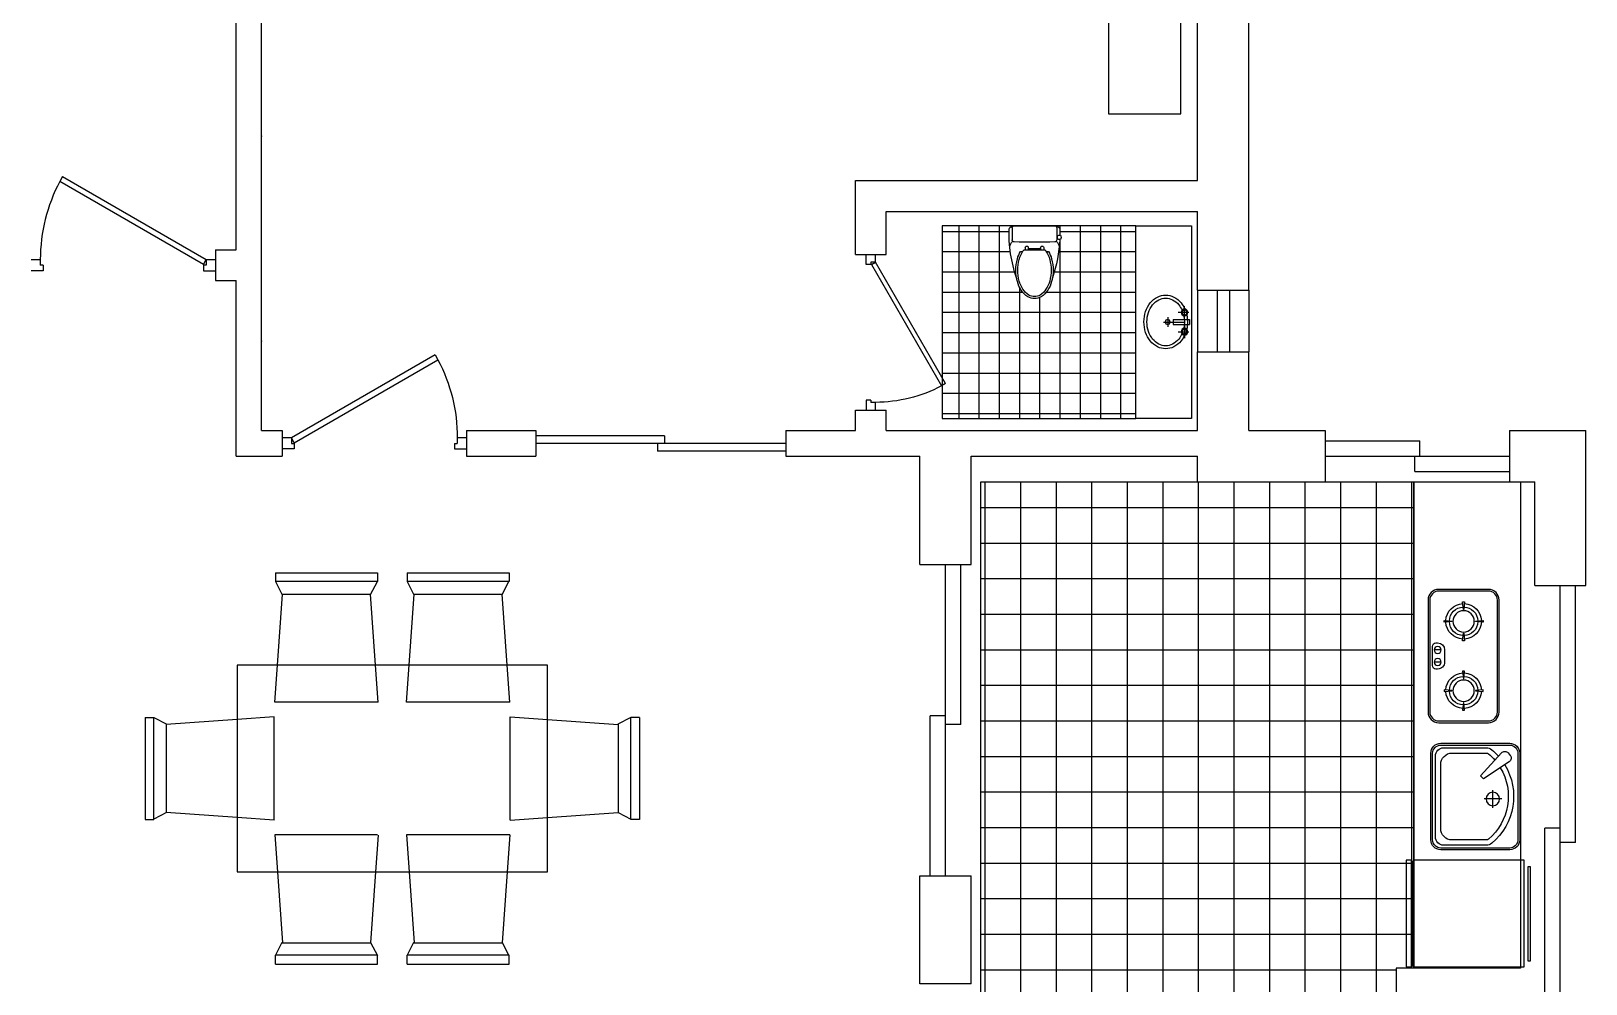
# Model space of a CAD drawing. Header units: metres. Extents: x 6200.1 to 6241.3, y 4213.1 to 4242.5.
# Drawn here: x 6204.77 to 6212.36, y 4216.2 to 4220.85 of the extents above; entities that cross this region are included whole.
import ezdxf

# ---------------------------------------------------------------- set-up
doc = ezdxf.new("R2010")
doc.units = ezdxf.units.M
doc.header["$MEASUREMENT"] = 0
doc.linetypes.add('DASHDOT2', pattern=[0.5, 0.25, -0.125, 0, -0.125])
doc.linetypes.add('HIDDEN', pattern=[9.524999999999999, 6.35, -3.175])
for name, color, linetype in [('FURHATCH', 57, 'Continuous'), ('FURNITURE', 53, 'Continuous'), ('SANITARY', 151, 'Continuous'), ('TILING', 8, 'Continuous'), ('WALL', 7, 'Continuous'), ('WINDOW', 240, 'Continuous')]:
    doc.layers.add(name, color=color, linetype=linetype)

# ---------------------------------------------------------------- blocks, each defined once
blk = doc.blocks.new('yq_dtable_01')
blk.add_lwpolyline([(-600, 400), (600.0000000000005, 400), (600.0000000000005, -400), (-600, -400)], close=True)
at = {"layer": 'FURHATCH', "ltscale": 1000}
for p, q in [((-451.8440227580177, 756.4234626891557), (-451.8440227580177, 722.8292265946511)), ((-56.99278444395532, 756.4234626891557), (-451.8440227580177, 756.4234626891557)), ((-451.8440227580177, 722.8292265946511), (-56.99278444395532, 722.8292265946511)), ((-424.8903635700153, 673.3181901650969), (-451.0589647215711, 722.9768575171474)), ((-57.22151740239133, 722.9768575171474), (-83.39011855022181, 672.011383127654)), ((-56.99278444395532, 756.4234626891557), (-56.99278444395532, 722.8292265946511)), ((56.99278444395532, 756.4234626891557), (56.99278444395532, 722.8292265946511)), ((451.8440227580177, 756.4234626891557), (56.99278444395532, 756.4234626891557)), ((56.99278444395532, 722.8292265946511), (451.8440227580177, 722.8292265946511)), ((83.94644363195766, 673.3181901650969), (57.77784248040189, 722.9768575171474)), ((451.6152897995817, 722.9768575171474), (425.4466886517512, 672.011383127654)), ((451.8440227580177, 756.4234626891557), (451.8440227580177, 722.8292265946511)), ((-444.1183056395421, 400), (-424.7023309019314, 674.5293104911689)), ((-82.25614583463539, 674.5293104911689), (-424.7023309019314, 674.5293104911689)), ((-64.71850155876382, 400), (-84.13447629631628, 674.5293104911689)), ((64.7185015624309, 400), (84.13447630004157, 674.5293104911689)), ((426.5806613673376, 674.5293104911689), (84.13447630004157, 674.5293104911689)), ((444.1183056432092, 400), (424.7023309056567, 674.5293104911689)), ((-956.4234626891557, 197.4256191552849), (-922.8292265946511, 197.4256191552849)), ((-956.4234626891557, 197.4256191552849), (-956.4234626891557, -197.4256191587774)), ((-922.9768575171474, 197.1968861968489), (-872.011383127654, 171.0282850490185)), ((-922.8292265946511, -197.4256191587774), (-922.8292265946511, 197.4256191552849)), ((-600, 189.6999020404764), (-874.5293104911689, 170.283927302924)), ((600.0000000000005, 189.6999020404764), (874.5293104911693, 170.283927302924)), ((922.9768575171479, 197.1968861968489), (872.0113831276544, 171.0282850490185)), ((956.4234626891562, 197.4256191552849), (922.8292265946516, 197.4256191552849)), ((922.8292265946516, -197.4256191587774), (922.8292265946516, 197.4256191552849)), ((956.4234626891562, 197.4256191552849), (956.4234626891562, -197.4256191587774)), ((-874.5293104911689, 172.1622577646049), (-874.5293104911689, -170.2839273026912)), ((874.5293104911693, 172.1622577646049), (874.5293104911693, -170.2839273026912)), ((-873.3181901650969, -170.4719599707751), (-922.9768575171474, -196.6405611223308)), ((-600, -189.6999020403018), (-874.5293104911689, -170.2839273026912)), ((600.0000000000005, -189.6999020403018), (874.5293104911693, -170.2839273026912)), ((873.3181901650973, -170.4719599707751), (922.9768575171479, -196.6405611223308)), ((-956.4234626891557, -197.4256191587774), (-922.8292265946511, -197.4256191587774)), ((956.4234626891562, -197.4256191587774), (922.8292265946516, -197.4256191587774)), ((-444.1183056395421, -400), (-424.7023309019314, -674.5293104911689)), ((-64.71850155876382, -400), (-84.13447629631628, -674.5293104911689)), ((64.7185015624309, -400), (84.13447630004157, -674.5293104911689)), ((444.1183056432092, -400), (424.7023309056567, -674.5293104911689)), ((-424.8903635700153, -673.3181901650969), (-451.0589647215711, -722.9768575171474)), ((-82.25614583463539, -674.5293104911689), (-424.7023309019314, -674.5293104911689)), ((-57.22151740239133, -722.9768575171474), (-83.39011855022181, -672.011383127654)), ((83.94644363195766, -673.3181901650969), (57.77784248040189, -722.9768575171474)), ((426.5806613673376, -674.5293104911689), (84.13447630004157, -674.5293104911689)), ((451.6152897995817, -722.9768575171474), (425.4466886517512, -672.011383127654)), ((-451.8440227580177, -756.4234626891557), (-451.8440227580177, -722.8292265946511)), ((-451.8440227580177, -722.8292265946511), (-56.99278444395532, -722.8292265946511)), ((-56.99278444395532, -756.4234626891557), (-451.8440227580177, -756.4234626891557)), ((-56.99278444395532, -756.4234626891557), (-56.99278444395532, -722.8292265946511)), ((56.99278444395532, -756.4234626891557), (56.99278444395532, -722.8292265946511)), ((56.99278444395532, -722.8292265946511), (451.8440227580177, -722.8292265946511)), ((451.8440227580177, -756.4234626891557), (56.99278444395532, -756.4234626891557)), ((451.8440227580177, -756.4234626891557), (451.8440227580177, -722.8292265946511))]:
    blk.add_line(p, q, dxfattribs=at)
at = {"layer": 'FURHATCH', "linetype": 'HIDDEN', "ltscale": 357.848833472108}
for p, q in [((-454.2726983211342, 256.4234626891557), (-444.1183056395421, 400)), ((-54.56410887711354, 256.4234626891557), (-64.71850155876382, 400)), ((54.56410888083974, 256.4234626891557), (64.7185015624309, 400)), ((454.2726983248594, 256.4234626891557), (444.1183056432092, 400)), ((-454.2726983211342, 256.4234626891557), (-54.56410887711354, 256.4234626891557)), ((54.56410888083974, 256.4234626891557), (454.2726983248594, 256.4234626891557)), ((-456.4234626891557, 199.8542947221272), (-600, 189.6999020404764)), ((-456.4234626891557, -199.8542947218934), (-456.4234626891557, 199.8542947221272)), ((456.4234626891562, 199.8542947221267), (600.0000000000005, 189.6999020404764)), ((456.4234626891562, -199.8542947218934), (456.4234626891562, 199.8542947221267)), ((-456.4234626891557, -199.8542947218934), (-600, -189.6999020403018)), ((456.4234626891562, -199.8542947218934), (600.0000000000005, -189.6999020403018)), ((-454.2726983211342, -256.4234626891555), (-444.1183056395421, -400)), ((-454.2726983211342, -256.4234626891555), (-54.56410887711354, -256.4234626891557)), ((-54.56410887711354, -256.4234626891557), (-64.71850155876382, -400)), ((54.66668656439651, -257.8738447132055), (64.7185015624309, -400)), ((56.99278444395532, -256.4234626891557), (454.2726983248594, -256.4234626891557)), ((454.2726983248594, -256.4234626891557), (444.1183056432092, -400))]:
    blk.add_line(p, q, dxfattribs=at)
blk = doc.blocks.new('DR_CDR1')
for p, q in [((0.329422863405995, 0.4799999999999964), (-0.45, 0.02999999999999637)), ((-0.435, 0.004019237886463134), (0.3444228634059949, 0.4540192378864631)), ((0.329422863405995, 0.4799999999999964), (0.3444228634059949, 0.4540192378864631)), ((-0.45, 0.02999999999999636), (-0.4999999999999964, 0.02999999999999636)), ((-0.435, 0.004019237886463134), (-0.45, 0.02999999999999636)), ((-0.45, 0.02999999999999636), (-0.45, 3.469446951953614e-18)), ((-0.45, 3.469446951953614e-18), (-0.435, 3.469446951953614e-18)), ((-0.435, 3.469446951953614e-18), (-0.435, -0.02999999999999636)), ((0.4350000000000001, 3.469446951953614e-18), (0.4500000000000001, 3.469446951953614e-18)), ((0.4350000000000001, 3.469446951953614e-18), (0.4350000000000002, -0.02999999999999636)), ((0.4500000000000001, 0.02999999999999636), (0.4500000000000001, 3.469446951953614e-18)), ((0.4999999999999964, 0.02999999999999636), (0.4500000000000001, 0.02999999999999636)), ((-0.435, -0.02999999999999636), (-0.4999999999999964, -0.02999999999999636)), ((0.4350000000000002, -0.02999999999999636), (0.4999999999999964, -0.02999999999999636))]:
    blk.add_line(p, q)
blk.add_lwpolyline([(0.3444228634059949, 0.4540192378864631, -0.1219589726963998), (0.4500000000000001, 0.02999999999999636)], format="xyb")
blk = doc.blocks.new('WD_2TLP')
for p, q in [((-0.5, 0.3), (0.01405910613793629, 0.3)), ((0.01405910613793629, 0), (0.01405910613793618, 0.3)), ((-0.5, 0), (0.5, 0)), ((-0.01405910613793629, -0.3), (-0.01405910613793629, 0)), ((-0.01405910613793629, -0.3), (0.5, -0.3))]:
    blk.add_line(p, q)
blk = doc.blocks.new('WD_WIN4')
for p, q in [((-0.5, 0.5), (0.5, 0.5)), ((-0.5, 0.12), (0.5, 0.12)), ((-0.4999999999999999, -0.12), (0.5, -0.12)), ((-0.4999999999999999, -0.5), (0.5, -0.5))]:
    blk.add_line(p, q)
blk = doc.blocks.new('yq_cooker_01')
for p, q in [((426.3307725937775, 34.30000000447717), (465.5307725967577, 34.30000000447717)), ((426.3307725937775, -34.29999998956237), (465.5307725967577, -34.29999998956237))]:
    blk.add_line(p, q)
for points in [[(440.0000000000073, -374.9999999999927), (160.0000000000146, -374.9999999999932, -0.4142135623730832), (100.0000000000146, -314.9999999999959), (99.99999999998545, 315.0000000000045, -0.4142135623731064), (159.9999999999854, 375.0000000000068), (439.9999999999854, 375.0000000000068, -0.4142135623730836), (499.9999999999854, 315.0000000000091), (500.0000000000073, -314.99999999999, -0.4142135623731075)], [(440.0000000000073, -364.9999999999927), (160.0000000000146, -364.9999999999932, -0.4142135623730837), (110.0000000000146, -314.9999999999955), (109.9999999999854, 315.000000000005, -0.414213562373106), (159.9999999999854, 365.0000000000068), (439.9999999999854, 365.0000000000068, -0.4142135623730824), (489.9999999999854, 315.0000000000089), (490.0000000000073, -314.9999999999905, -0.4142135623731074)]]:
    blk.add_lwpolyline(points, format="xyb", close=True)
for points in [[(300.7572196086257, 261.3048958261274), (305.4399684514501, 305.0000000000068), (294.5600315485644, 305.0000000000068), (299.2427803914034, 261.3048958261274)], [(233.6951041738939, 195.757219608618), (190, 200.4399684514278), (190.0000000000146, 189.5600315485567), (233.6951041738939, 194.2427803913956)], [(366.3048958261352, 194.2427803913956), (410.0000000000291, 189.5600315485858), (410.0000000000146, 200.4399684514569), (366.3048958261352, 195.757219608618)], [(299.2427803914034, 128.6951041738862), (294.560031548579, 85.00000000000682), (305.4399684514647, 85.00000000000682), (300.7572196086257, 128.6951041738862)], [(299.2427803914034, -128.6951041738726), (294.560031548579, -84.99999999999318), (305.4399684514647, -84.99999999999318), (300.7572196086257, -128.6951041738726)], [(233.6951041738939, -195.7572196086044), (190, -200.4399684514142), (190.0000000000146, -189.5600315485431), (233.6951041738939, -194.242780391382)], [(300.7572196086257, -261.3048958261138), (305.4399684514501, -304.9999999999932), (294.5600315485644, -304.9999999999932), (299.2427803914034, -261.3048958261138)], [(366.3048958261352, -194.242780391382), (410.0000000000291, -189.5600315485722), (410.0000000000146, -200.4399684514433), (366.3048958261352, -195.7572196086044)]]:
    blk.add_lwpolyline(points, close=True)
blk.add_lwpolyline([(406.73077258782, -34.29999998956237, 0.4142135623730951), (445.930772587817, -73.4999999925426), (455.5307725967577, -73.49999999850525, 0.4142135623730951), (475.1307725907973, -53.89999999850306), (475.1307725967563, 53.89999999851671, 0.4142135623730951), (455.5307725967577, 73.5000000074574), (445.930772587817, 73.50000000447426, 0.4142135623730951), (406.730772599738, 34.30000000447717), (406.730772599738, -34.29999998956237)], format="xyb")
for centre, radius in [((300.0000000000146, 195.0000000000068), 60), ((445.930772587817, 34.30000000447717), 19.6), ((445.930772587817, -34.29999998956237), 19.6), ((300.0000000000146, -194.9999999999932), 60)]:
    blk.add_circle(centre, radius)
for centre, radius, start, end in [((300.0000000000146, 195.0000000000068), 100, 92.49779790860549, 177.502202091416), ((300.0000000000146, 195.0000000000068), 80, 91.59130842418342, 178.4086915766464), ((300.0000000000146, 195.0000000000068), 80, 1.591308423353605, 88.40869157581658), ((300.0000000000146, 195.0000000000068), 100, 2.497797908584008, 87.50220209139451), ((300.0000000000146, 195.0000000000068), 100, 182.497797908584, 267.5022020913945), ((300.0000000000146, 195.0000000000068), 80, 181.5913084233536, 268.4086915758166), ((300.0000000000146, 195.0000000000068), 80, 271.5913084241834, 358.4086915766464), ((300.0000000000146, 195.0000000000068), 100, 272.4977979086055, 357.5022020914159), ((300.0000000000146, -194.9999999999932), 100, 92.49779790860549, 177.502202091416), ((300.0000000000146, -194.9999999999932), 80, 91.59130842418342, 178.4086915766464), ((300.0000000000146, -194.9999999999932), 80, 1.591308423353605, 88.40869157581658), ((300.0000000000146, -194.9999999999932), 100, 2.497797908584008, 87.50220209139451), ((300.0000000000146, -194.9999999999932), 100, 182.497797908584, 267.5022020913945), ((300.0000000000146, -194.9999999999932), 80, 181.5913084233536, 268.4086915758166), ((300.0000000000146, -194.9999999999932), 80, 271.5913084241834, 358.4086915766464), ((300.0000000000146, -194.9999999999932), 100, 272.4977979086055, 357.5022020914159)]:
    blk.add_arc(centre, radius, start, end)
blk = doc.blocks.new('yq_ksink_01')
for points in [[(540.0000000000005, -243.1034482762362), (540.0000000000032, 243.103448276237, 0.4142135623730951), (483.4482758619999, 299.6551724142373), (96.55172413800761, 299.65517241424, 0.4142135623730952), (40, 243.1034482762375), (40.00000000000455, -243.1034482762371, 0.4142135623730949), (96.55172413800754, -299.65517241424), (483.4482758620001, -299.6551724142446, 0.4142135623730951)], [(530.0000000000005, -243.103448276237), (530.0000000000032, 243.103448276237, 0.414213562373095), (483.4482758620002, 289.6551724142373), (96.55172413800756, 289.65517241424, 0.414213562373095), (50, 243.103448276237), (50.00000000000455, -243.103448276237, 0.414213562373095), (96.55172413800754, -289.65517241424), (483.4482758620002, -289.6551724142446, 0.414213562373095)], [(141.7176764026527, 245.6697661824045, 0.4637054695605435), (105.5988663220925, 245.89527885508), (93.17944437560578, 231.4312739121009, 0.4631994779067279), (98.89061406942929, 195.7919448079209), (244.2794917565357, 98.687385678008), (259.6930665627681, 116.638486700917)]]:
    blk.add_lwpolyline(points, format="xyb", close=True)
for points in [[(124.39447245686, 178.7580357206454, 0.3715367418657247), (197.2871875526945, -263.3131151855495, 0.175755835883219), (227.1309648664901, -274.1379310349039), (467.9310344826667, -274.1379310349066, 0.414213562373095), (514.482758620667, -227.5862068969036), (514.4827586206698, 227.5862068969036, 0.414213562373095), (467.9310344826667, 274.1379310349039), (227.1309648664901, 274.1379310349039, 0.175755835883219), (197.2871875526945, 263.3131151855495, 0.03863640873069502), (159.3939813354153, 226.3369524584252, 0.03863640873069502)], [(149.3646077449159, 162.0805978235098, 0.3704239208544803), (216.5198440437753, -240.2891076217892, 0.1757558358832184), (227.1309648664873, -244.1379310349039), (421.1225607869857, -244.1379310349062, 0.4142135623730966), (484.4827586206674, -180.7777332012255), (484.4827586206694, 180.7777332012226, 0.4142135623730966), (421.1225607869884, 244.1379310349039), (227.1309648664901, 244.1379310349039, 0.1757558358832196), (216.5198440437775, 240.2891076217911, 0.03850226386088729), (179.7531751144421, 204.0698269252608, 0.03850226386088729)]]:
    blk.add_lwpolyline(points, format="xyb")
for points in [[(191.1491074677178, -63.55424750123916), (191.1491074677178, 35.66830680712724)], [(141.5378303135367, -13.94297034705596), (240.760384621899, -13.94297034705596)]]:
    blk.add_lwpolyline(points)
blk.add_circle((191.1491074677178, -13.94297034705596), 38.2758620690247)
blk = doc.blocks.new('yq_icebox_01')
for p, q in [((0, -264.3004737781102), (0, 264.3004737781102)), ((0, 264.3004737781102), (14.02426724196266, 264.3004737781102)), ((14.02426724196266, 264.3004737781102), (14.02426724196266, -264.3004737781102)), ((34.89533471352479, -297.8905477923527), (34.89533471352479, 302.1094522076473)), ((34.89533471352479, 302.1094522076473), (657.991171788548, 302.109452207651)), ((657.991171788548, 302.1094522076473), (657.9911717885407, -297.8905477923527)), ((671.7860171073626, 296.0137504918257), (657.991171788548, 296.0137504918257)), ((665.0393867883686, 296.0137504918239), (665.0393867883686, -292.8600350433753)), ((671.7860171073626, 302.1094522076473), (700, 302.1094522076473)), ((671.7860171073626, 302.1094522076473), (671.7860171073626, -297.8905477923527)), ((700, 302.1094522076473), (700, -297.8905477923527)), ((14.02426724196266, -264.3004737781102), (0, -264.3004737781102)), ((657.9911717885407, -297.8905477923527), (34.89533471352479, -297.8905477923527)), ((671.7860171073626, -292.8600350433753), (657.9911717885407, -292.8600350433753)), ((700, -297.8905477923527), (671.7860171073626, -297.8905477923508))]:
    blk.add_line(p, q)
blk = doc.blocks.new('yq_tvcab_01')
blk.add_lwpolyline([(0, -1250.000000000002), (0, 1250.000000000002), (400, 1250.000000000002), (400, -1250.000000000002)], close=True)
at = {"layer": 'FURHATCH'}
blk.add_line((66.97311472690308, 550.0000000000016), (66.97311472690308, -549.9999999999984), dxfattribs=at)
blk.add_lwpolyline([(0, -370.4694876417111), (66.97311472690308, -438.0154415742362), (66.97311472690308, -549.9999999999984), (111.9731147269031, -549.9999999999984), (111.9731147269031, 550.0000000000016), (66.97311472690308, 550.0000000000016), (66.97311472690308, 438.0154415742394), (0, 370.4694876417143)], close=True, dxfattribs=at)
blk = doc.blocks.new('yq_sink_01')
at = {"linetype": 'DASHDOT2'}
for p, q in [((69.45936272403833, 23.93540262499532), (69.4901965460908, 157.9097785531971)), ((130.8762619245636, 96.80688705487839), (25.56692857018797, 96.83112369876241)), ((235.5902089746731, 47.84395363865669), (235.5681638373829, -47.94318351404715)), ((130.8316905208339, -96.85791251066027), (25.52235716645976, -96.83367586676435)), ((278.34011939796, -0.05945624506720389), (25.54464286829559, -0.001276084015857958)), ((69.4483401550792, -23.95816595136851), (69.41750633308327, -157.9325418802668))]:
    blk.add_line(p, q, dxfattribs=at)
for p, q in [((20.00551128413653, 23.94678428817299), (19.99448871586347, -23.94678428817299)), ((182.5584935293786, 23.90937318109254), (20.00551128413653, 23.94678428817299)), ((182.5584935293786, 23.90937318109254), (182.5474709603614, -23.98419539527129)), ((182.5474709603614, -23.98419539527129), (19.99448871586347, -23.94678428817299))]:
    blk.add_line(p, q)
for centre, radius in [((69.47575841729164, 95.17544547912225), 33.52549889135256), ((69.47575841729164, 95.17544547912225), 23.94678492239468), ((235.5793245655571, 0.5506950727057253), 23.94678492239468), ((69.43194446119634, -95.1982088055133), 33.52549889135256), ((69.43194446119634, -95.1982088055133), 23.94678492239468)]:
    blk.add_circle(centre, radius)
for centre, radius, start, end in [((311.9838743935981, 19.41347867193085), 268.602725874443, 140.9541074311638, 156.0209829224594), ((311.9838743936786, 19.41347867206019), 239.1481804198996, 140.9541074311946, 155.6677160071053), ((277.4505419539998, 47.42384831739065), 224.1377749910887, 117.0522310805607, 140.9541074311652), ((277.4505419539507, 47.42384831735765), 194.683229536547, 117.0522310805543, 140.954107431142), ((255.4166269232699, 90.57056036688383), 175.6905648313281, 62.94776891945167, 117.0522310805566), ((255.4166269233288, 90.57056036688998), 146.2360193767764, 62.94776891945189, 117.0522310805723), ((233.3827118925077, 47.42384831741411), 194.6832295365558, 39.04589256882764, 62.94776891942333), ((233.3827118925373, 47.42384831739253), 224.1377749910809, 39.04589256883583, 62.94776891944892), ((198.8493794528897, 19.41347867201924), 239.1481804198845, 18.57096991601415, 39.04589256881538), ((198.84937945293, 19.41347867194306), 268.6027258744357, 18.57096991604841, 39.04589256883412), ((366.2836260578274, 1.170216107359888), 325.8851809527451, 167.8611847395138, 192.4926267781168), ((366.2836260578379, 1.170216107247838), 296.4306354982101, 168.091617549398, 192.4002684500687), ((144.5496277887077, 1.170216107263563), 296.4306354981932, 1.102834948730157e-11, 18.57096991604647), ((144.5496277890693, 1.170216107332128), 296.4306354978315, 341.4290300837172, 359.9999999999978), ((144.5496277886969, 1.170216107323605), 325.8851809527494, 359.9999999999995, 18.57096991604618), ((144.5496277890646, 1.170216107323013), 325.8851809523817, 341.4290300839433, 359.9999999999996), ((311.9838743937212, -17.07304645724845), 268.6027258745644, 204.5507154688945, 219.0458925688264), ((311.9838743936282, -17.07304645712532), 239.1481804200235, 204.7359539702677, 219.0458925688719), ((198.8493794531963, -17.07304645758261), 239.1481804195244, 320.954107431163, 341.4290300837332), ((198.8493794532262, -17.07304645753168), 268.6027258740609, 320.9541074311642, 341.4290300839912), ((277.4505419541148, -45.08341610265711), 224.1377749912361, 219.0458925688347, 242.9477689194341), ((277.4505419541447, -45.08341610267988), 194.6832295366986, 219.0458925688355, 242.9477689193664), ((255.4166269232603, -88.23012815226036), 175.6905648313281, 242.9477689194517, 297.0522310805483), ((255.4166269232271, -88.2301281522649), 146.2360193767781, 242.9477689193904, 297.0522310806354), ((233.3827118924521, -45.08341610264218), 194.6832295366882, 297.0522310806224, 320.9541074311364), ((233.3827118924137, -45.08341610265958), 224.1377749912346, 297.0522310805664, 320.9541074311658)]:
    blk.add_arc(centre, radius, start, end)
blk = doc.blocks.new('yq_matong_01')
for p, q in [((1.271477276902508e-08, 200.5380357672111), (-1.271477276902508e-08, -200.5380357672111)), ((20.00000001861921, 220.5380357656395), (138.8262028736135, 220.5380357555113)), ((215.8081572270676, 90.99999998623385), (238.0000000057844, 90.99999998480776)), ((215.8081572251576, 60.99999998623385), (238.0000000038744, 60.99999998480776)), ((223.000000003889, 60.99999998579729), (222.9999999960964, -61.00000001420271)), ((238.0000000066102, 104.145888048748), (237.9999999933898, -104.1458880778228)), ((252.456824902667, 137.9817298187117), (252.45682490119, 114.4593843933253)), ((215.8081572173942, -61.00000001379526), (237.999999996111, -61.00000001513403)), ((215.8081572155133, -91.00000001376615), (237.9999999942156, -91.00000001513403)), ((252.4568248866308, -114.459384425456), (252.4568248851392, -137.9817298499984)), ((19.99999998599374, -220.5380357686081), (138.8262028409881, -220.5380357760587)), ((97.4490511285912, -220.5380357734394), (97.44905112831107, -225.5280649064516)), ((97.44905112831107, -225.5280649064516), (131.5808918063449, -225.5280649086635)), ((131.5808918065959, -220.538035775593), (131.5808918063449, -225.5280649086635))]:
    blk.add_line(p, q)
for centre, radius, start, end in [((54.75394188599508, 202.3536544323986), 54.78403619065543, 117.3220102458149, 181.8992090848095), ((20.00000001685115, 200.5380357656104), 20, 89.99999999520584, 179.9999999949974), ((63.86984550962349, -1165.382307244668), 1416.82265397783, 71.40678918583022, 91.38564831951554), ((138.8262028676545, 200.5380357584217), 20, 2.30634147120324, 89.9999999964565), ((216.5654176219796, 161.2006764402031), 83.21114949867696, 95.49627534754507, 139.932423977591), ((-4840.39161939879, 3.078612077368446e-07), 5003.254521418552, 357.693658520449, 2.30634147120324), ((406.5606246682255, -122.9067775041622), 303.0029609679863, 105.2087672078815, 120.5698513410673), ((438.9999999845276, -242.2313471649832), 426.658393503938, 74.79123278484225, 105.2087672078815), ((438.9999999846076, -242.2313471649603), 406.6583935039004, 74.79123278465997, 105.2087672080555), ((471.4393753160657, -122.9067775083241), 303.0029609679794, 56.72214819493881, 74.79123278484225), ((215.8081572260417, 75.99999998626295), 15, 89.9999999964565, 269.9999999964565), ((357.0675498130681, -47.49726298081085), 192.8022994445922, 123.277851793777, 128.1383831162086), ((406.560624668091, -122.9067775041991), 283.0029609679869, 105.2087672080355, 123.2778517979742), ((471.4393753159948, -122.9067775085238), 283.0029609682275, 56.72214819462347, 74.7912327846562), ((520.9324501689468, -47.49726298354918), 192.8022994446429, 32.25649038627493, 56.7221481945844), ((520.932450168868, -47.49726298378673), 212.8022994448221, 32.25649038592385, 56.72214819493881), ((596.1921636158623, -3.796171910153134e-08), 103.8078363841013, 359.9999999963913, 32.25649038634255), ((596.1921636159459, -3.795150443430448e-08), 123.8078363840323, 359.9999999966649, 32.25649038592385), ((215.8081572163683, -76.00000001370795), 15, 89.9999999964565, 269.9999999964565), ((357.0675498296468, 47.49726292814221), 192.8022994443236, 231.8616168724696, 236.7221481951267), ((406.5606246836647, 122.9067774526953), 283.0029609681407, 236.7221481947657, 254.7912327847603), ((406.5606246839525, 122.9067774525901), 303.0029609681368, 239.4301486518524, 254.7912327848423), ((439.000000015271, 242.2313471093292), 406.6583935040616, 254.7912327847099, 285.2087672080162), ((471.4393753317264, 122.9067774484147), 283.002960968004, 285.2087672079973, 303.277851798084), ((471.4393753316035, 122.9067774485156), 303.0029609681353, 285.2087672078815, 303.2778517981777), ((520.9324501748625, 47.49726291739637), 192.8022994447527, 303.2778517981355, 327.7435096064842), ((520.9324501749543, 47.49726291745892), 212.8022994447399, 303.2778517981777, 327.7435096063218), ((596.192163616003, -3.78109845655672e-08), 103.8078363839606, 327.7435096064002, 359.9999999963081), ((596.1921636159168, -3.792240060384775e-08), 123.8078363839878, 327.7435096063218, 359.9999999966649), ((51.25795009385944, -204.4038705219483), 51.40352252022979, 175.6869620820956, 245.0918185699894), ((19.99999998719792, -200.5380357685208), 20, 179.9999999966649, 269.9999999964565), ((63.86984565788246, 1165.382307236723), 1416.822653977936, 268.6143516731508, 271.2036163013955), ((156.6298463030798, -247.4392477983493), 63.10678611090928, 159.6833594588909, 188.4938804156521), ((114.0743880711415, -225.5532875142526), 36.99009493559211, 237.5286703634258, 304.2772201171686), ((72.40009662860753, -247.4392477929068), 63.10678611090928, 352.0944125688719, 20.31664053398541), ((63.86984565791681, 1165.382307236748), 1416.822653978003, 272.8966705405534, 288.5932108068318), ((138.8262028422505, -200.5380357760005), 20, 269.9999999964565, 357.693658520449), ((216.5654176014141, -161.2006764677645), 83.21114949867696, 220.0675760156288, 264.5037246454005), ((439.0000000153887, 242.2313471094239), 426.6583935041563, 254.7912327848423, 285.2087672078815)]:
    blk.add_arc(centre, radius, start, end)

msp = doc.modelspace()

# ---------------------------------------------------------------- hatches: boundary and pattern name
at = {"layer": 'TILING', "true_color": 0xc7c8ca}
h = msp.add_hatch(dxfattribs=at)
h.set_pattern_fill('_USER', color=9, scale=0.09877165356800001, double=1, pattern_type=0)
h.set_pattern_definition([(0, (6239.620760626975, 4163.674777565224), (0, 0.09877165356800001), []), (90, (6239.620760626975, 4163.674777565224), (-0.09877165356800001, 6.048019469427123e-18), [])])
edge = h.paths.add_edge_path()
edge.add_arc((6210.241718631511, 4219.871483557381), 0.6997095815522014, 178.614351680367, 198.5932108140077, ccw=False)
edge.add_arc((6209.566250918788, 4219.87598552176), 0.02705554921161687, 88.1007909206649, 152.6779897595704, ccw=False)
edge.add_line((6209.567147577074, 4219.903026208642), (6209.765222310985, 4219.903026208654))
edge.add_arc((6209.767131485441, 4219.877712046208), 0.02538605458622064, 24.908181430408774, 94.31303791863331, ccw=False)
edge.add_arc((6209.090651256567, 4219.871483557312), 0.6997095815388472, -1.2036163013736996, 1.3856483268482975, ccw=False)
edge.add_arc((6209.788384862306, 4219.825673264083), 0.03116580806763229, 81.50611957188352, 86.64924363234041, ccw=False)
edge.add_arc((6209.777576299879, 4219.846689628965), 0.01826786420706546, -34.27722011871282, 32.4713296351934, ccw=False)
edge.add_arc((6209.788384862296, 4219.867270822339), 0.03116580806661454, 271.9894828053926, 277.90558745658586, ccw=False)
edge.add_arc((6209.090651256553, 4219.871483557311), 0.6997095815532474, 341.40678919321084, 357.1033294594202, ccw=False)
edge.add_arc((6209.546556990555, 4219.686222429116), 0.2107087751270404, 344.79123279146063, 349.65467744863287, ccw=False)
edge.add_arc((6209.60548641583, 4219.67020197541), 0.1496405174144497, 326.72214820246705, 344.79123279278593, ccw=False)
edge.add_arc((6209.642728028044, 4219.64575941121), 0.105094174971777, 302.25649039281535, 326.7221482007765, ccw=False)
edge.add_arc((6209.666184944048, 4219.608591779497), 0.06114352360564411, 270.00000000383517, 302.25649039444187, ccw=False)
edge.add_arc((6209.666184944049, 4219.608591779498), 0.06114352360600606, 237.74350961382578, 270.0000000029829, ccw=False)
edge.add_arc((6209.689641860048, 4219.645759411211), 0.1050941749698484, 213.2778518052669, 237.7435096144333, ccw=False)
edge.add_arc((6209.726883472261, 4219.670201975421), 0.1496405174169185, 195.2087672154308, 213.2778518050252, ccw=False)
edge.add_arc((6209.785812897508, 4219.686222429124), 0.2107087751023162, 190.3453225586272, 195.2087672158762, ccw=False)
h.paths.add_polyline_path([(6210.160995103379, 4219.903026208648), (6209.215809759615, 4219.903026208648), (6209.215809759615, 4218.963303541157), (6210.160995103379, 4218.963303541157)])
h = msp.add_hatch(dxfattribs=at)
h.set_pattern_fill('_USER', color=9, scale=0.1735092754829815, double=1, pattern_type=0)
h.set_pattern_definition([(0, (6274.83897123771, 4122.751077009831), (0, 0.1735092754829815), []), (90, (6274.83897123771, 4122.751077009831), (-0.1735092754829815, 1.062437894213048e-17), [])])
h.paths.add_polyline_path([(6211.517748678618, 4218.653262692984), (6211.517748678618, 4216.280286755002), (6211.430994040807, 4216.280286755002), (6211.430994040807, 4215.759758928683), (6209.404575202541, 4215.759758928683), (6209.404575202541, 4218.653262692984)])

# ---------------------------------------------------------------- linework, layer by layer
for p in [(6205.89459351282, 4220.340762692983), (6205.894593512819, 4219.340762692983)]:
    msp.add_point(p)
at = {"layer": 'SANITARY'}
msp.add_line((6209.215809759615, 4219.903026208648), (6209.215809759615, 4218.963303541157), dxfattribs=at)
msp.add_lwpolyline([(6209.57852955331, 4219.648383254667, -0.08739571378118868), (6209.54221366023, 4219.888403772209, -0.2894729451600104), (6209.567147577074, 4219.903026208642), (6209.765222310985, 4219.903026208654, -0.3124461577923175), (6209.790156227831, 4219.888403772227, -0.0112982789510943), (6209.790206453956, 4219.856785792048, -0.02244488007325145), (6209.792988169864, 4219.856497234496, -0.2997696938419797), (6209.792671443047, 4219.836401212398, -0.02581961153841914), (6209.789466815993, 4219.836123800513, -0.06859636698077005), (6209.753840334783, 4219.64838325468, -0.02122396652935025), (6209.749885978212, 4219.630945755064, -0.07900501951729824), (6209.730588810668, 4219.588094270181, -0.1071589376269334), (6209.698817873321, 4219.556884696753, -0.1416822703176129), (6209.666184944052, 4219.547448255892, -0.141682270312684), (6209.633552014782, 4219.556884696749, -0.1071589376320505), (6209.601781077432, 4219.588094270173, -0.0790050195141084), (6209.582483909882, 4219.630945755053, -0.02122396652972423)], format="xyb", close=True, dxfattribs=at)
for points in [[(6210.160995103379, 4219.903026208648), (6210.43261715066, 4219.903026208648), (6210.43261715066, 4218.963303541157), (6210.160995103379, 4218.963303541157)], [(6211.517748678618, 4218.653262692984), (6212.038276504845, 4218.653262692984), (6212.038276504845, 4216.280286755002), (6211.517748678618, 4216.280286755002)]]:
    msp.add_lwpolyline(points, close=True, dxfattribs=at)
at = {"layer": 'TILING'}
for points in [[(6210.160995103379, 4219.903026208648), (6209.215809759615, 4219.903026208648), (6209.215809759615, 4218.963303541157), (6210.160995103379, 4218.963303541157)], [(6211.517748678618, 4218.653262692984), (6211.517748678618, 4216.280286755002), (6211.430994040807, 4216.280286755002), (6211.430994040807, 4215.759758928683), (6209.404575202541, 4215.759758928683), (6209.404575202541, 4218.653262692984)]]:
    msp.add_lwpolyline(points, close=True, dxfattribs=at)
at = {"layer": 'WALL'}
for p, q in [((6205.769593512819, 4219.785762692982), (6205.769593512821, 4224.340762692983)), ((6205.894593512819, 4218.903262692982), (6205.894593512821, 4224.340762692983)), ((6210.462093512821, 4220.123262692983), (6210.462093512821, 4221.137012692983)), ((6210.712093512821, 4219.588262692983), (6210.712093512821, 4221.137012692982)), ((6208.79209351282, 4220.123262692983), (6210.462093512821, 4220.123262692983)), ((6208.792093512822, 4219.763262692984), (6208.79209351282, 4220.123262692983)), ((6208.94209351282, 4219.763262692984), (6208.94209351282, 4219.973262692983)), ((6208.94209351282, 4219.973262692983), (6210.462093512821, 4219.973262692983)), ((6210.462093512821, 4219.588262692983), (6210.462093512822, 4219.973262692983)), ((6205.669593512821, 4219.785762692982), (6205.769593512823, 4219.785762692982)), ((6205.66959351282, 4219.785762692982), (6205.66959351282, 4219.635762692983)), ((6208.79209351282, 4219.763262692984), (6208.94209351282, 4219.763262692984)), ((6205.669593512821, 4219.635762692983), (6205.769593512823, 4219.635762692983)), ((6205.769593512821, 4218.778262692982), (6205.769593512819, 4219.635762692982)), ((6210.462093512821, 4219.588262692983), (6210.712093512821, 4219.588262692983)), ((6210.462093512821, 4218.903262692982), (6210.462093512821, 4219.288262692983)), ((6210.462093512821, 4219.288262692982), (6210.712093512821, 4219.288262692982)), ((6210.712093512821, 4218.903262692982), (6210.712093512821, 4219.288262692982)), ((6208.792093512819, 4218.903262692984), (6208.792093512819, 4219.003262692984)), ((6208.792093512819, 4219.003262692984), (6208.94209351282, 4219.003262692984)), ((6208.94209351282, 4218.903262692984), (6208.94209351282, 4219.003262692984)), ((6205.894593512823, 4218.903262692982), (6205.994593512822, 4218.903262692982)), ((6205.994593512823, 4218.903262692982), (6205.994593512823, 4218.778262692982)), ((6206.894593512823, 4218.903262692982), (6207.233343512822, 4218.903262692982)), ((6206.894593512823, 4218.903262692982), (6206.894593512823, 4218.778262692982)), ((6207.233343512821, 4218.903262692982), (6207.233343512821, 4218.778262692982)), ((6208.45334351282, 4218.903262692982), (6208.792093512819, 4218.903262692982)), ((6208.453343512821, 4218.903262692982), (6208.453343512821, 4218.778262692982)), ((6208.94209351282, 4218.903262692982), (6210.462093512821, 4218.903262692983)), ((6210.712093512821, 4218.903262692982), (6211.084593512822, 4218.903262692982)), ((6211.084593512822, 4218.903262692982), (6211.084593512822, 4218.653262692984)), ((6211.98459351282, 4218.903262692982), (6212.357093512822, 4218.903262692983)), ((6211.984593512821, 4218.903262692983), (6211.984593512821, 4218.653262692984)), ((6212.357093512821, 4218.148262692983), (6212.357093512823, 4218.903262692983)), ((6205.769593512821, 4218.778262692982), (6205.994593512822, 4218.778262692981)), ((6206.894593512823, 4218.778262692982), (6207.233343512822, 4218.778262692982)), ((6208.45334351282, 4218.778262692983), (6209.107093512821, 4218.778262692983)), ((6209.107093512817, 4218.250762692983), (6209.107093512819, 4218.778262692983)), ((6209.357093512821, 4218.778262692982), (6210.462093512821, 4218.778262692982)), ((6209.357093512821, 4218.250762692983), (6209.357093512821, 4218.778262692983)), ((6210.462093512821, 4218.653262692984), (6210.462093512821, 4218.778262692983)), ((6210.462093512821, 4218.653262692983), (6211.084593512822, 4218.653262692984)), ((6211.98459351282, 4218.653262692984), (6212.107093512821, 4218.653262692984)), ((6212.107093512821, 4218.148262692983), (6212.107093512821, 4218.653262692984)), ((6209.107093512819, 4218.250762692983), (6209.357093512821, 4218.250762692983)), ((6212.107093512821, 4218.148262692983), (6212.357093512823, 4218.148262692983)), ((6209.107093512821, 4216.203262692983), (6209.107093512821, 4216.730762692983)), ((6209.107093512821, 4216.730762692983), (6209.357093512821, 4216.730762692983)), ((6209.357093512821, 4216.203262692983), (6209.357093512821, 4216.730762692983)), ((6209.357093512821, 4216.203262692983), (6209.107093512821, 4216.203262692983))]:
    msp.add_line(p, q, dxfattribs=at)

# ---------------------------------------------------------------- block references
at = {"layer": 'FURNITURE', "xscale": -0.0008818897637795276, "yscale": 0.0008818897637795276, "zscale": 0.0008818897637795276}
msp.add_blockref('yq_tvcab_01', (6210.380164130045, 4221.552210696467), dxfattribs=at)
at = {"layer": 'FURNITURE', "xscale": 0.001261430169871427, "yscale": -0.001261430169871427, "zscale": 0.001261430169871427, "rotation": 179.9999999999941}
msp.add_blockref('yq_dtable_01', (6206.532166116458, 4217.254519868886), dxfattribs=at)
at = {"layer": 'SANITARY'}
for name, p, xscale, yscale, zscale, rotation in [('yq_matong_01', (6209.66618494403, 4219.903026208648), -0.0004938582677165355, 0.0004938582677165355, 0.0004938582677165355, 90.00000000000593), ('yq_sink_01', (6210.43261715066, 4219.433164874902), 0.0004938582677165355, -0.0004938582677165355, 0.0004938582677165355, 180.0000000000058), ('yq_cooker_01', (6212.02047668376, 4217.803422411493), 0.0008675463771980209, -0.0008675463771980209, 0.0008675463771980209, 179.9999999999941), ('yq_ksink_01', (6212.068826830569, 4217.117762330861), 0.0008675463771980209, -0.0008675463771980209, 0.0008675463771980209, 179.9999999999941), ('yq_icebox_01', (6212.086626651655, 4216.545575620295), 0.0008675463771980209, -0.0008675463771980209, 0.0008675463771980209, 179.9999999999941)]:
    msp.add_blockref(name, p, dxfattribs=dict(at, xscale=xscale, yscale=yscale, zscale=zscale, rotation=rotation))
at = {"layer": 'WINDOW'}
for name, p, xscale, yscale, zscale, rotation in [('DR_CDR1', (6205.21959351282, 4219.710762692983), 0.9, -0.9, 0.9, 180), ('DR_CDR1', (6208.86709351282, 4219.383262692984), -0.76, -0.76, 0.76, 89.9999999999314), ('WD_WIN4', (6210.587093512821, 4219.438262692983), 0.3, 0.25, 0.3, 270), ('WD_2TLP', (6207.843343512821, 4218.840762692982), 1.22, 0.125, 1.22, 180.0000000000213), ('WD_2TLP', (6209.232093512821, 4217.490762692983), 1.52, 0.2500000000004547, 1.52, 90.00000000003425), ('WD_2TLP', (6212.232093512821, 4216.928262692983), 2.44, 0.2500000000004547, 2.44, 89.99999999998933)]:
    msp.add_blockref(name, p, dxfattribs=dict(at, xscale=xscale, yscale=yscale, zscale=zscale, rotation=rotation))
at = {"layer": 'WINDOW', "xscale": 0.9, "zscale": 0.9}
for name, p, yscale in [('DR_CDR1', (6206.444593512824, 4218.840762692982), 0.9), ('WD_2TLP', (6211.534593512821, 4218.778262692983), 0.2499999999986358)]:
    msp.add_blockref(name, p, dxfattribs=dict(at, yscale=yscale))

doc.saveas('drawing.dxf')
